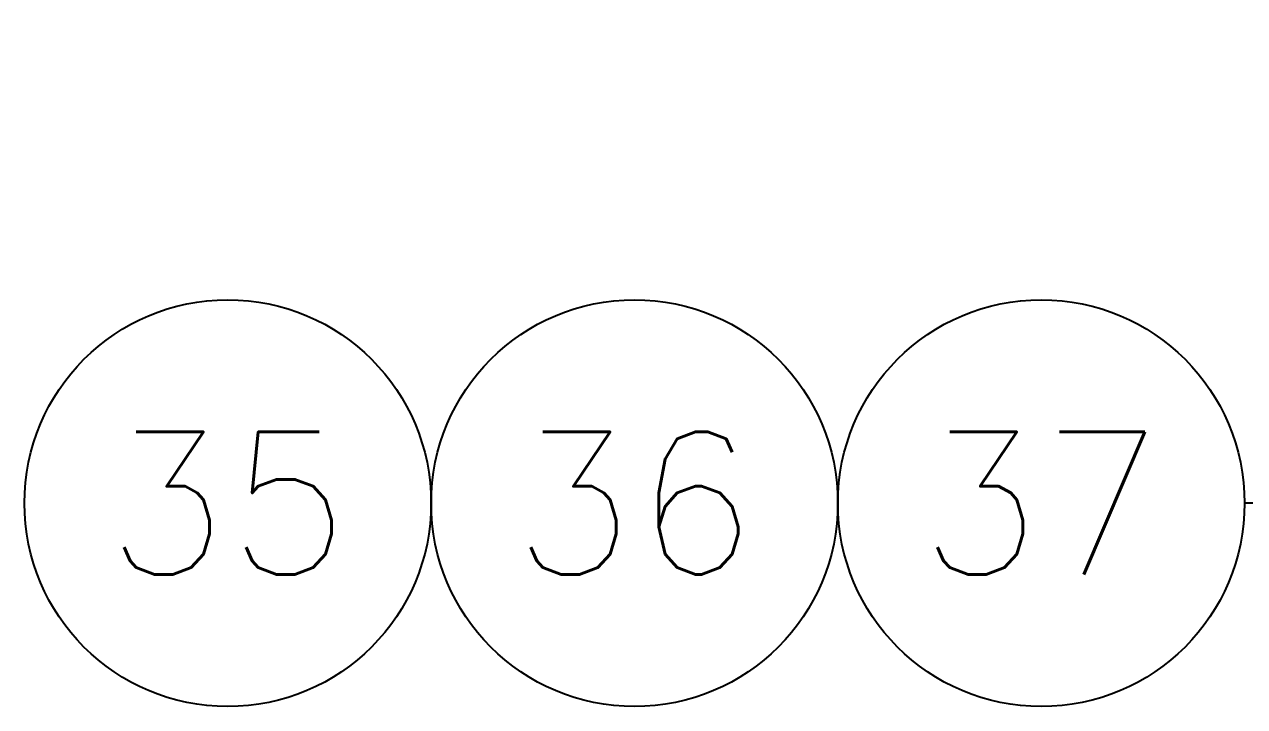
# Model space of a CAD drawing. Header units: metres. Extents: x 0 to 21025, y 0 to 14850.
# Drawn here: x 6826 to 7576, y 4267 to 4686 of the extents above; entities that cross this region are included whole.
import ezdxf
from ezdxf.enums import TextEntityAlignment as Align

# ---------------------------------------------------------------- set-up
doc = ezdxf.new("R2010")
doc.units = ezdxf.units.M
doc.header["$LTSCALE"] = 25
doc.layers.add('GSB', color=7, linetype='Continuous')
doc.layers.add('SDM', color=7, linetype='Continuous')
doc.styles.add('R140', font='simplex.shx', dxfattribs={"height": 3.5})
doc.styles.add('ROMANS', font='ROMANS.SHX')
doc.dimstyles.new('25___1-25', dxfattribs={"dimscale": 25, "dimtxt": 2.5, "dimasz": 2, "dimexe": 1.5, "dimexo": 1, "dimgap": 0.5, "dimtad": 1, "dimzin": 12, "dimtxsty": 'ROMANS', "dimcen": 0, "dimclrd": 256, "dimclre": 256, "dimclrt": 3, "dimazin": 3, "dimtfac": 1, "dimtmove": 0, "dimatfit": 0, "dimfxl": 1, "dimlwd": -1, "dimlwe": -1, "dimarcsym": 0})

# ---------------------------------------------------------------- blocks, each defined once
blk = doc.blocks.new('INDICACAO_EIXO')
at = {"layer": 'GSB', "color": 3}
blk.add_circle((0, 0), 5, dxfattribs=at)

msp = doc.modelspace()

# ---------------------------------------------------------------- block references
at = {"layer": 'GSB'}
ref = msp.add_blockref('INDICACAO_EIXO', (6950.675, 4391.888), dxfattribs=dict(at, xscale=24.99999999999972, yscale=24.99999999999972, zscale=24.99999999999972))
ref.add_attrib('EIXO', '35', dxfattribs={"color": 4, "height": 87.5, "style": 'R140'}).set_placement((6950.675, 4391.888), align=Align.MIDDLE_CENTER)
ref = msp.add_blockref('INDICACAO_EIXO', (7200.675, 4391.888), dxfattribs=dict(at, xscale=24.99999999999972, yscale=24.99999999999972, zscale=24.99999999999972))
ref.add_attrib('EIXO', '36', dxfattribs={"color": 4, "height": 87.5, "style": 'R140'}).set_placement((7200.675, 4391.888), align=Align.MIDDLE_CENTER)
ref = msp.add_blockref('INDICACAO_EIXO', (7450.675, 4391.888), dxfattribs=dict(at, xscale=24.99999999999972, yscale=24.99999999999972, zscale=24.99999999999972))
ref.add_attrib('EIXO', '37', dxfattribs={"color": 4, "height": 87.5, "style": 'R140'}).set_placement((7450.675, 4391.888), align=Align.MIDDLE_CENTER)

# ---------------------------------------------------------------- leaders
at = {"layer": 'SDM'}
msp.add_leader([(8275.133, 4686.079), (8275.133, 4391.888), (7575.675, 4391.888)], dimstyle='25___1-25', override={"dimgap": 0.5, "dimtad": 0}, dxfattribs=at)

doc.saveas('drawing.dxf')
